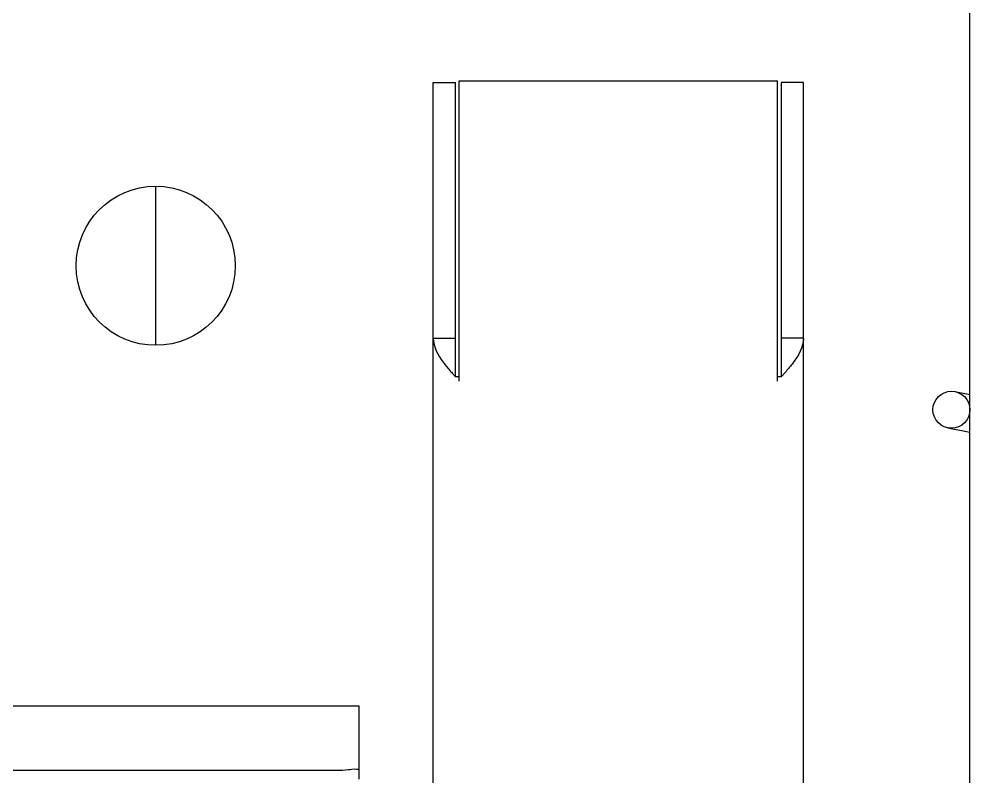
# Model space of a CAD drawing. Extents: x 59521 to 184406, y -1257 to 56672.
# Drawn here: x 86170.1 to 86427, y 15352.4 to 15557.2 of the extents above; entities that cross this region are included whole.
import ezdxf

# ---------------------------------------------------------------- set-up
doc = ezdxf.new("R2010")
doc.units = 0
doc.header["$MEASUREMENT"] = 0
doc.layers.get('0').update_dxf_attribs({"linetype": 'CONTINUOUS'})
doc.layers.add('03-JI-ZHUN-XIAN', color=7, linetype='CONTINUOUS')

# ---------------------------------------------------------------- blocks, each defined once
blk = doc.blocks.new('rt666')
at = {"color": 87, "linetype": 'Continuous'}
for p, q in [((-665, -1732), (-665, 168)), ((-885, -133.49), (-885, -90.51)), ((-669.05, -145.99), (-665, -146.78)), ((-670.96, -155.81), (-665, -156.96)), ((-830, -231), (-1350, -231)), ((-830, -250.76), (-830, -231)), ((-1340, -248.31), (-840, -248.31))]:
    blk.add_line(p, q, dxfattribs=at)
for centre, radius in [((-885, -112), 21.5), ((-670.01, -150.9), 5)]:
    blk.add_circle(centre, radius, dxfattribs=at)
blk.add_open_spline([(-840, -248.31), (-838.72, -248.31), (-836.44, -248.25), (-833.11, -248.28), (-831.53, -247.88), (-830, -248.03), (-830, -247.77)], degree=3, knots=[0, 0, 0, 0, 0.38132, 0.70473, 0.921396, 1, 1, 1, 1], dxfattribs=at)
at = {"layer": '03-JI-ZHUN-XIAN', "color": 87, "linetype": 'Continuous'}
for p, q in [((-810, -1951.5), (-810, -62.5)), ((-810, -62.5), (-804, -62.5)), ((-804, -142), (-804, -62.5)), ((-803, -143.2), (-803, -62)), ((-803, -62), (-717, -62)), ((-717, -143.2), (-717, -62)), ((-716, -62.5), (-716, -142)), ((-710, -62.5), (-716, -62.5)), ((-710, -1951.5), (-710, -62.5)), ((-810, -131.55), (-804, -131.55)), ((-710, -131.55), (-716, -131.55)), ((-803, -142), (-804, -142)), ((-716, -142), (-717, -142))]:
    blk.add_line(p, q, dxfattribs=at)
for centre, radius, start, end in [((-750.37, -92.16), 73.2, 221.0759, 221.3632), ((-714.26, -60.24), 121.4, 221.4101, 222.0215)]:
    blk.add_arc(centre, radius, start, end, dxfattribs=at)
for points, knots in [([(-810, -131.55), (-810, -133.9), (-808.26, -137.07), (-806.17, -139.55), (-805.55, -140.26)], [0, 0, 0, 0, 0.714963, 1, 1, 1, 1]), ([(-710, -131.55), (-710, -133.99), (-711.86, -137.25), (-714.05, -139.8), (-714.69, -140.53)], [0, 0, 0, 0, 0.714458, 1, 1, 1, 1]), ([(-714.69, -140.53), (-714.91, -140.78), (-715.34, -141.27), (-715.78, -141.76), (-716, -142)], [0, 0, 0, 0, 0.498646, 1, 1, 1, 1]), ([(-804.45, -141.5), (-804.37, -141.59), (-804.22, -141.75), (-804.07, -141.92), (-804, -142)], [0, 0, 0, 0, 0.499835, 1, 1, 1, 1])]:
    blk.add_open_spline(points, degree=3, knots=knots, dxfattribs=at)

msp = doc.modelspace()

# ---------------------------------------------------------------- block references
msp.add_blockref('rt666', (87091.983, 15602.528))

doc.saveas('drawing.dxf')
